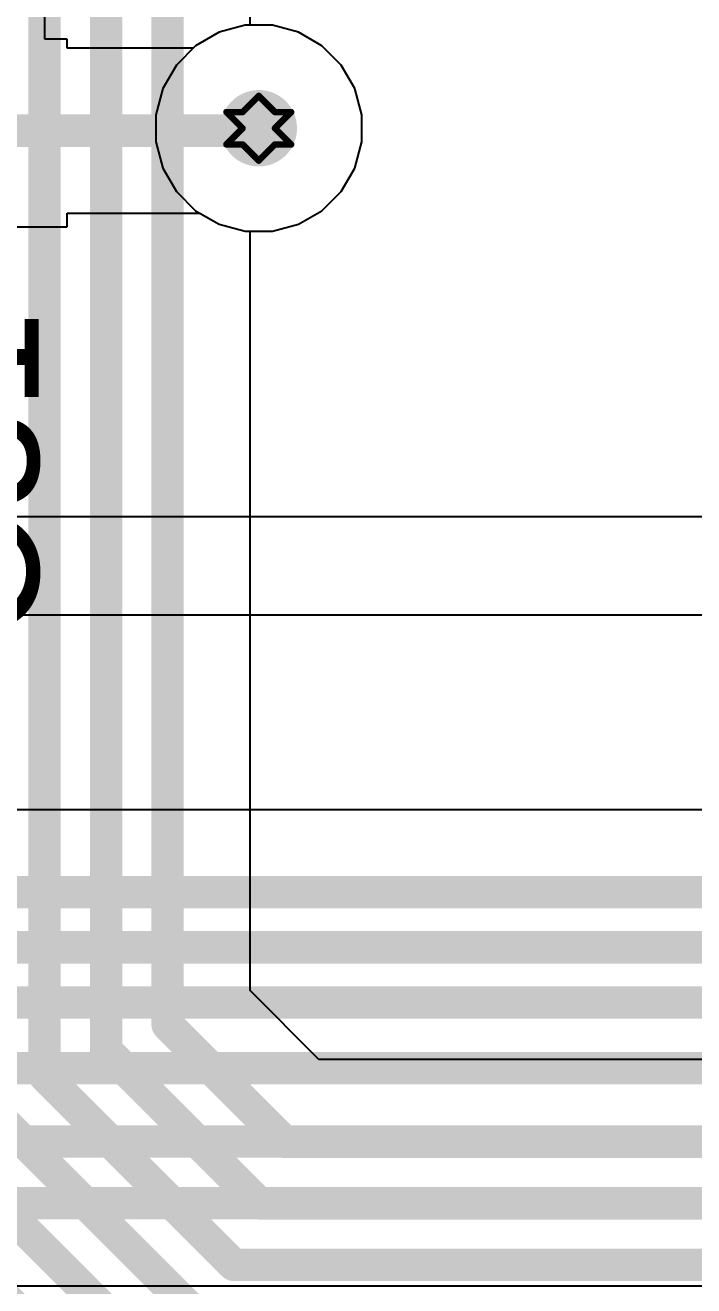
# Model space of a CAD drawing. Header units: inches. Extents: x -3 to 5437, y -3 to 5435.
# Drawn here: x 113.97 to 119.21, y 47.03 to 56.92 of the extents above; entities that cross this region are included whole.
import ezdxf

# ---------------------------------------------------------------- set-up
doc = ezdxf.new("R2010")
doc.units = ezdxf.units.IN
for name, color, linetype in [('Bottom Layer', 5, 'Continuous'), ('Drill Drawing', 1, 'Continuous'), ('GND', 16, 'Continuous'), ('PWR', 76, 'Continuous'), ('Top Layer', 1, 'Continuous'), ('Top Overlay', 2, 'Continuous'), ('Via Holes', 16, 'Continuous')]:
    doc.layers.add(name, color=color, linetype=linetype)
doc.styles.add('Arial', font='', dxfattribs={"height": 0.2})
doc.styles.get('Arial').set_extended_font_data('Arial')

msp = doc.modelspace()

# ---------------------------------------------------------------- hatches: boundary and pattern name
at = {"layer": 'Bottom Layer'}
h = msp.add_hatch(color=5, dxfattribs=at)
edge = h.paths.add_edge_path()
edge.add_arc((115.7986, 56.1086), 0.3, 0, 360)
at = {"layer": 'GND'}
h = msp.add_hatch(color=16, dxfattribs=at)
edge = h.paths.add_edge_path()
edge.add_arc((115.7986, 56.1086), 0.3, 0, 360)
at = {"layer": 'PWR'}
h = msp.add_hatch(color=76, dxfattribs=at)
edge = h.paths.add_edge_path()
edge.add_arc((115.7986, 56.1086), 0.3, 0, 360)
at = {"layer": 'Top Layer'}
h = msp.add_hatch(color=1, dxfattribs=at)
edge = h.paths.add_edge_path()
edge.add_arc((115.7986, 56.1086), 0.3, 0, 360)
at = {"layer": 'Via Holes'}
h = msp.add_hatch(color=7, dxfattribs=at)
edge = h.paths.add_edge_path()
edge.add_arc((115.7986, 56.1086), 0.15, 0, 360)

# ---------------------------------------------------------------- linework, layer by layer
at = {"layer": 'Bottom Layer'}
for p, q in [((115.7306, 56.9166), (115.7306, 58.4233)), ((115.905, 56.9166), (115.7306, 56.9166)), ((116.1105, 56.8615), (115.905, 56.9166)), ((116.2947, 56.7552), (116.1105, 56.8615)), ((116.4452, 56.6047), (116.2947, 56.7552)), ((116.5515, 56.4205), (116.4452, 56.6047)), ((116.6066, 56.215), (116.5515, 56.4205)), ((116.6066, 56.0022), (116.6066, 56.215)), ((116.5515, 55.7967), (116.6066, 56.0022)), ((116.4452, 55.6125), (116.5515, 55.7967)), ((116.2947, 55.462), (116.4452, 55.6125)), ((116.1105, 55.3557), (116.2947, 55.462)), ((115.7306, 49.3428), (115.7306, 55.3006)), ((115.7306, 55.3006), (115.905, 55.3006)), ((115.905, 55.3006), (116.1105, 55.3557)), ((116.2703, 48.803), (115.7306, 49.3428)), ((148.768, 48.803), (116.2703, 48.803))]:
    msp.add_line(p, q, dxfattribs=at)
for points in [[(115.0831, 49.0746, 0.254, 0.254, 0), (115.0831, 58.4233, 0.254, 0.254, 0)], [(114.6005, 48.8747, 0.254, 0.254, 0), (114.6005, 58.2952, 0.254, 0.254, 0)], [(114.1179, 48.6748, 0.254, 0.254, 0), (114.1179, 58.1672, 0.254, 0.254, 0)], [(115.0831, 49.0746, 0.254, 0.254, 0), (116.0022, 48.1556, 0.254, 0.254, 0)], [(114.6005, 48.8747, 0.254, 0.254, 0), (115.8023, 47.673, 0.254, 0.254, 0)], [(114.1179, 48.6748, 0.254, 0.254, 0), (115.6024, 47.1904, 0.254, 0.254, 0)], [(113.6603, 48.4499, 0.254, 0.254, 0), (115.4025, 46.7078, 0.254, 0.254, 0)], [(113.2285, 48.1992, 0.254, 0.254, 0), (115.2026, 46.2252, 0.254, 0.254, 0)], [(116.0022, 48.1556, 0.254, 0.254, 0), (148.768, 48.1556, 0.254, 0.254, 0)], [(112.7967, 47.9495, 0.254, 0.254, 0), (115.1069, 45.6394, 0.254, 0.254, 0)], [(115.8023, 47.673, 0.254, 0.254, 0), (144.0906, 47.673, 0.254, 0.254, 0)], [(115.6024, 47.1904, 0.254, 0.254, 0), (125.9329, 47.1904, 0.254, 0.254, 0)]]:
    msp.add_lwpolyline(points, format="xyseb", dxfattribs=at)
for points in [[(115.0196, 49.0746, 0.127, 0.127, 1), (115.1466, 49.0746, 0.127, 0.127, 1)], [(115.0196, 49.0746, 0.127, 0.127, 1), (115.1466, 49.0746, 0.127, 0.127, 1)], [(114.537, 48.8747, 0.127, 0.127, 1), (114.664, 48.8747, 0.127, 0.127, 1)], [(114.537, 48.8747, 0.127, 0.127, 1), (114.664, 48.8747, 0.127, 0.127, 1)], [(114.0544, 48.6748, 0.127, 0.127, 1), (114.1814, 48.6748, 0.127, 0.127, 1)], [(114.0544, 48.6748, 0.127, 0.127, 1), (114.1814, 48.6748, 0.127, 0.127, 1)], [(115.9387, 48.1556, 0.127, 0.127, 1), (116.0657, 48.1556, 0.127, 0.127, 1)], [(115.9387, 48.1556, 0.127, 0.127, 1), (116.0657, 48.1556, 0.127, 0.127, 1)], [(115.7388, 47.673, 0.127, 0.127, 1), (115.8658, 47.673, 0.127, 0.127, 1)], [(115.7388, 47.673, 0.127, 0.127, 1), (115.8658, 47.673, 0.127, 0.127, 1)], [(115.5389, 47.1904, 0.127, 0.127, 1), (115.6659, 47.1904, 0.127, 0.127, 1)], [(115.5389, 47.1904, 0.127, 0.127, 1), (115.6659, 47.1904, 0.127, 0.127, 1)]]:
    msp.add_lwpolyline(points, format="xyseb", close=True, dxfattribs=at)
at = {"layer": 'Drill Drawing'}
for points in [[(115.6716, 56.2356, 0.0508, 0.0508, 0), (115.7986, 56.3626, 0.0508, 0.0508, 0)], [(115.7986, 56.3626, 0.0508, 0.0508, 0), (115.9256, 56.2356, 0.0508, 0.0508, 0)], [(115.5446, 56.2356, 0.0508, 0.0508, 0), (115.6716, 56.1086, 0.0508, 0.0508, 0)], [(115.5446, 56.2356, 0.0508, 0.0508, 0), (115.6716, 56.2356, 0.0508, 0.0508, 0)], [(115.9256, 56.2356, 0.0508, 0.0508, 0), (116.0526, 56.2356, 0.0508, 0.0508, 0)], [(115.9256, 56.1086, 0.0508, 0.0508, 0), (116.0526, 56.2356, 0.0508, 0.0508, 0)], [(115.5446, 55.9816, 0.0508, 0.0508, 0), (115.6716, 56.1086, 0.0508, 0.0508, 0)], [(115.9256, 56.1086, 0.0508, 0.0508, 0), (116.0526, 55.9816, 0.0508, 0.0508, 0)], [(115.5446, 55.9816, 0.0508, 0.0508, 0), (115.6716, 55.9816, 0.0508, 0.0508, 0)], [(115.6716, 55.9816, 0.0508, 0.0508, 0), (115.7986, 55.8546, 0.0508, 0.0508, 0)], [(115.7986, 55.8546, 0.0508, 0.0508, 0), (115.9256, 55.9816, 0.0508, 0.0508, 0)], [(115.9256, 55.9816, 0.0508, 0.0508, 0), (116.0526, 55.9816, 0.0508, 0.0508, 0)]]:
    msp.add_lwpolyline(points, format="xyseb", dxfattribs=at)
for points in [[(115.7859, 56.3626, 0.0254, 0.0254, 1), (115.8113, 56.3626, 0.0254, 0.0254, 1)], [(115.7859, 56.3626, 0.0254, 0.0254, 1), (115.8113, 56.3626, 0.0254, 0.0254, 1)], [(115.5319, 56.2356, 0.0254, 0.0254, 1), (115.5573, 56.2356, 0.0254, 0.0254, 1)], [(115.5319, 56.2356, 0.0254, 0.0254, 1), (115.5573, 56.2356, 0.0254, 0.0254, 1)], [(115.6589, 56.2356, 0.0254, 0.0254, 1), (115.6843, 56.2356, 0.0254, 0.0254, 1)], [(115.6589, 56.2356, 0.0254, 0.0254, 1), (115.6843, 56.2356, 0.0254, 0.0254, 1)], [(115.9129, 56.2356, 0.0254, 0.0254, 1), (115.9383, 56.2356, 0.0254, 0.0254, 1)], [(115.9129, 56.2356, 0.0254, 0.0254, 1), (115.9383, 56.2356, 0.0254, 0.0254, 1)], [(116.0399, 56.2356, 0.0254, 0.0254, 1), (116.0653, 56.2356, 0.0254, 0.0254, 1)], [(116.0399, 56.2356, 0.0254, 0.0254, 1), (116.0653, 56.2356, 0.0254, 0.0254, 1)], [(115.6589, 56.1086, 0.0254, 0.0254, 1), (115.6843, 56.1086, 0.0254, 0.0254, 1)], [(115.6589, 56.1086, 0.0254, 0.0254, 1), (115.6843, 56.1086, 0.0254, 0.0254, 1)], [(115.9129, 56.1086, 0.0254, 0.0254, 1), (115.9383, 56.1086, 0.0254, 0.0254, 1)], [(115.9129, 56.1086, 0.0254, 0.0254, 1), (115.9383, 56.1086, 0.0254, 0.0254, 1)], [(115.5319, 55.9816, 0.0254, 0.0254, 1), (115.5573, 55.9816, 0.0254, 0.0254, 1)], [(115.5319, 55.9816, 0.0254, 0.0254, 1), (115.5573, 55.9816, 0.0254, 0.0254, 1)], [(115.6589, 55.9816, 0.0254, 0.0254, 1), (115.6843, 55.9816, 0.0254, 0.0254, 1)], [(115.6589, 55.9816, 0.0254, 0.0254, 1), (115.6843, 55.9816, 0.0254, 0.0254, 1)], [(115.9129, 55.9816, 0.0254, 0.0254, 1), (115.9383, 55.9816, 0.0254, 0.0254, 1)], [(115.9129, 55.9816, 0.0254, 0.0254, 1), (115.9383, 55.9816, 0.0254, 0.0254, 1)], [(116.0399, 55.9816, 0.0254, 0.0254, 1), (116.0653, 55.9816, 0.0254, 0.0254, 1)], [(116.0399, 55.9816, 0.0254, 0.0254, 1), (116.0653, 55.9816, 0.0254, 0.0254, 1)], [(115.7859, 55.8546, 0.0254, 0.0254, 1), (115.8113, 55.8546, 0.0254, 0.0254, 1)], [(115.7859, 55.8546, 0.0254, 0.0254, 1), (115.8113, 55.8546, 0.0254, 0.0254, 1)]]:
    msp.add_lwpolyline(points, format="xyseb", close=True, dxfattribs=at)
at = {"layer": 'GND'}
for p, q in [((115.6922, 56.9166), (115.4867, 56.8615)), ((115.905, 56.9166), (115.6922, 56.9166)), ((116.1105, 56.8615), (115.905, 56.9166)), ((115.4867, 56.8615), (115.3025, 56.7552)), ((116.2947, 56.7552), (116.1105, 56.8615)), ((115.3025, 56.7552), (115.152, 56.6047)), ((116.4452, 56.6047), (116.2947, 56.7552)), ((115.152, 56.6047), (115.0457, 56.4205)), ((116.5515, 56.4205), (116.4452, 56.6047)), ((115.0457, 56.4205), (114.9906, 56.215)), ((116.6066, 56.215), (116.5515, 56.4205)), ((114.9906, 56.215), (114.9906, 56.0022)), ((116.6066, 56.0022), (116.6066, 56.215)), ((114.9906, 56.0022), (115.0457, 55.7967)), ((116.5515, 55.7967), (116.6066, 56.0022)), ((115.0457, 55.7967), (115.152, 55.6125)), ((116.4452, 55.6125), (116.5515, 55.7967)), ((115.152, 55.6125), (115.3025, 55.462)), ((116.2947, 55.462), (116.4452, 55.6125)), ((115.3025, 55.462), (115.4867, 55.3557)), ((116.1105, 55.3557), (116.2947, 55.462)), ((115.4867, 55.3557), (115.6922, 55.3006)), ((115.6922, 55.3006), (115.905, 55.3006)), ((115.905, 55.3006), (116.1105, 55.3557))]:
    msp.add_line(p, q, dxfattribs=at)
at = {"layer": 'PWR'}
for p, q in [((124.1158, 53.0606), (111.2788, 53.0606)), ((111.4062, 52.292), (124.1158, 52.292))]:
    msp.add_line(p, q, dxfattribs=at)
at = {"layer": 'Top Layer'}
for p, q in [((114.1188, 56.8071), (114.1188, 59.0813)), ((115.6922, 56.9166), (115.4867, 56.8615)), ((115.905, 56.9166), (115.6922, 56.9166)), ((116.1105, 56.8615), (115.905, 56.9166)), ((114.2963, 56.8071), (114.1188, 56.8071)), ((114.2963, 56.737), (114.2963, 56.8071)), ((115.4867, 56.8615), (115.3025, 56.7552)), ((116.2947, 56.7552), (116.1105, 56.8615)), ((115.2843, 56.737), (114.2963, 56.737)), ((115.3025, 56.7552), (115.2843, 56.737)), ((116.4452, 56.6047), (116.2947, 56.7552)), ((116.5515, 56.4205), (116.4452, 56.6047)), ((116.6066, 56.215), (116.5515, 56.4205)), ((116.6066, 56.0022), (116.6066, 56.215)), ((116.5515, 55.7967), (116.6066, 56.0022)), ((116.4452, 55.6125), (116.5515, 55.7967)), ((116.2947, 55.462), (116.4452, 55.6125)), ((114.2963, 55.3339), (114.2963, 55.4421)), ((114.2963, 55.4421), (115.337, 55.4421)), ((115.337, 55.4421), (115.4867, 55.3557)), ((116.1105, 55.3557), (116.2947, 55.462)), ((112.8541, 55.3339), (114.2963, 55.3339)), ((115.4867, 55.3557), (115.6922, 55.3006)), ((115.6922, 55.3006), (115.905, 55.3006)), ((115.905, 55.3006), (116.1105, 55.3557)), ((119.4004, 50.7612), (107.5987, 50.7612)), ((106.3743, 47.0274), (142.498, 47.0274))]:
    msp.add_line(p, q, dxfattribs=at)
for points in [[(113.4899, 56.0896, 0.254, 0.254, 0), (115.7796, 56.0896, 0.254, 0.254, 0)], [(115.7796, 56.0896, 0.254, 0.254, 0), (115.7986, 56.1086, 0.254, 0.254, 0)], [(107.3306, 50.1138, 0.254, 0.254, 0), (119.6686, 50.1138, 0.254, 0.254, 0)], [(107.1517, 49.682, 0.254, 0.254, 0), (118.8089, 49.682, 0.254, 0.254, 0)], [(118.8089, 49.682, 0.254, 0.254, 0), (119.8475, 49.682, 0.254, 0.254, 0)], [(106.8776, 49.2502, 0.254, 0.254, 0), (118.9878, 49.2502, 0.254, 0.254, 0)], [(118.9878, 49.2502, 0.254, 0.254, 0), (120.0263, 49.2502, 0.254, 0.254, 0)], [(106.6642, 48.7333, 0.254, 0.254, 0), (136.6094, 48.7333, 0.254, 0.254, 0)], [(106.5015, 48.1583, 0.254, 0.254, 0), (140.658, 48.1583, 0.254, 0.254, 0)], [(106.3743, 47.6748, 0.254, 0.254, 0), (142.498, 47.6748, 0.254, 0.254, 0)]]:
    msp.add_lwpolyline(points, format="xyseb", dxfattribs=at)
for points in [[(115.716, 56.0896, 0.127, 0.127, 1), (115.8431, 56.0896, 0.127, 0.127, 1)], [(115.716, 56.0896, 0.127, 0.127, 1), (115.8431, 56.0896, 0.127, 0.127, 1)], [(115.7351, 56.1086, 0.127, 0.127, 1), (115.8621, 56.1086, 0.127, 0.127, 1)], [(118.7454, 49.682, 0.127, 0.127, 1), (118.8724, 49.682, 0.127, 0.127, 1)], [(118.7454, 49.682, 0.127, 0.127, 1), (118.8724, 49.682, 0.127, 0.127, 1)], [(118.9243, 49.2502, 0.127, 0.127, 1), (119.0513, 49.2502, 0.127, 0.127, 1)], [(118.9243, 49.2502, 0.127, 0.127, 1), (119.0513, 49.2502, 0.127, 0.127, 1)]]:
    msp.add_lwpolyline(points, format="xyseb", close=True, dxfattribs=at)

# ---------------------------------------------------------------- texts
at = {"layer": 'Top Overlay', "style": 'Arial'}
msp.add_text('C31', height=1.016, rotation=90, dxfattribs=at).set_placement((114.0712, 52.0789))

doc.saveas('drawing.dxf')
